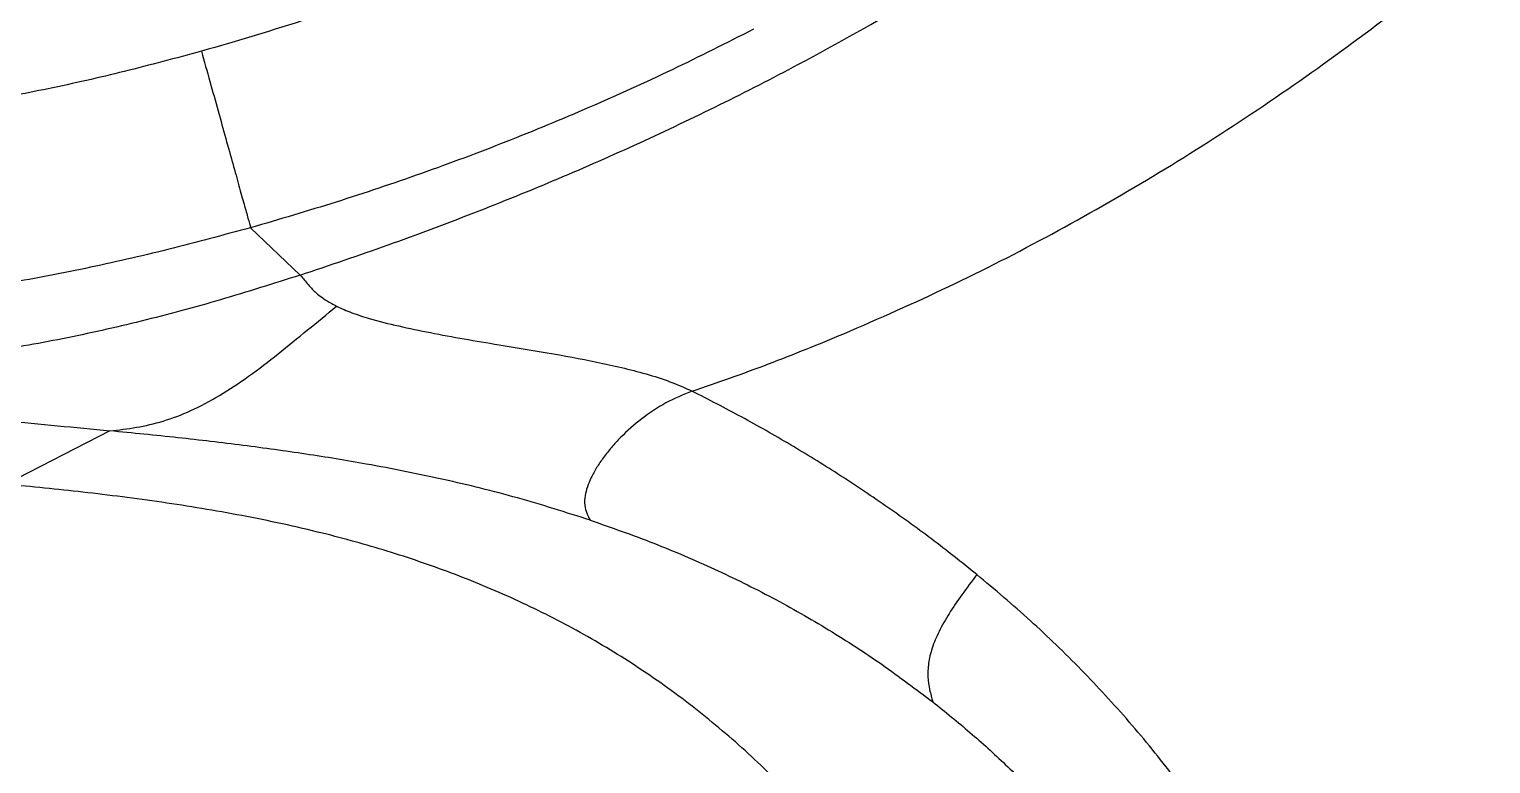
# Model space of a CAD drawing. Extents: x 400 to 501, y 484 to 634.
# Drawn here: x 456.47 to 468.12, y 528.93 to 534.79 of the extents above; entities that cross this region are included whole.
import ezdxf

# ---------------------------------------------------------------- set-up
doc = ezdxf.new("R2010")
doc.units = 0
doc.header["$MEASUREMENT"] = 0
doc.layers.add('DIM', color=3, linetype='Continuous')
doc.layers.add('GEOMETRY', color=3, linetype='Continuous', lineweight=25)

# ---------------------------------------------------------------- blocks, each defined once
blk = doc.blocks.new('2026 GRANDEE')
at = {"layer": 'GEOMETRY', "ltscale": 16}
for p, q in [((7.807, -63.636), (8.201, -64.014)), ((6.685, -65.255), (5.858, -65.681))]:
    blk.add_line(p, q, dxfattribs=at)
for points, knots in [([(8.201, -64.014), (8.436, -63.935), (8.899, -63.779), (9.585, -63.522), (10.255, -63.251), (10.909, -62.963), (11.549, -62.659), (12.281, -62.284), (13.098, -61.824), (13.992, -61.264), (14.86, -60.66), (15.701, -60.013), (16.511, -59.325), (17.289, -58.597), (18.03, -57.832), (18.734, -57.033), (19.396, -56.203), (20.015, -55.345), (20.594, -54.462), (20.943, -53.852), (21.117, -53.547)], [0, 0, 0, 0, 0.044075, 0.087271, 0.129759, 0.171708, 0.213283, 0.254623, 0.316435, 0.378246, 0.44021, 0.502378, 0.56473, 0.627196, 0.68968, 0.752083, 0.814322, 0.876359, 0.938213, 1, 1, 1, 1]), ([(12.538, -64.481), (12.818, -64.359), (13.379, -64.113), (14.199, -63.692), (15.004, -63.233), (15.791, -62.734), (16.557, -62.198), (17.302, -61.626), (18.023, -61.02), (18.717, -60.383), (19.383, -59.715), (20.019, -59.019), (20.623, -58.297), (21.193, -57.551), (21.728, -56.784), (22.224, -55.996), (22.684, -55.191), (22.957, -54.639), (23.093, -54.364)], [0, 0, 0, 0, 0.061479, 0.123241, 0.185308, 0.247668, 0.310292, 0.37313, 0.436127, 0.499219, 0.562342, 0.625431, 0.68842, 0.751246, 0.813858, 0.876203, 0.938254, 1, 1, 1, 1]), ([(10.773, -60.954), (10.5, -61.083), (9.956, -61.34), (9.119, -61.677), (8.273, -61.979), (7.701, -62.147), (7.415, -62.23)], [0, 0, 0, 0, 0.2517437, 0.5023743, 0.7518144, 1, 1, 1, 1]), ([(11.817, -62.055), (11.601, -62.164), (11.17, -62.382), (10.51, -62.68), (9.844, -62.956), (9.171, -63.207), (8.492, -63.436), (8.035, -63.57), (7.807, -63.636)], [0, 0, 0, 0, 0.1680297, 0.3355729, 0.5025847, 0.6690218, 0.834842, 1, 1, 1, 1]), ([(7.415, -62.23), (7.21, -62.285), (6.805, -62.394), (6.2, -62.531), (5.611, -62.642), (5.041, -62.722), (4.489, -62.768), (3.947, -62.781), (3.402, -62.767), (3.034, -62.749), (2.847, -62.74)], [0, 0, 0, 0, 0.13756, 0.272263, 0.402496, 0.526833, 0.645656, 0.761457, 0.87844, 1, 1, 1, 1]), ([(7.415, -62.23), (7.437, -62.311), (7.482, -62.472), (7.548, -62.707), (7.609, -62.928), (7.666, -63.13), (7.715, -63.307), (7.756, -63.454), (7.788, -63.569), (7.8, -63.614), (7.807, -63.636)], [0, 0, 0, 0, 0.125004, 0.250004, 0.375001, 0.5, 0.624999, 0.749996, 0.874996, 1, 1, 1, 1]), ([(7.807, -63.636), (7.587, -63.695), (7.151, -63.814), (6.494, -63.963), (5.843, -64.088), (5.2, -64.181), (4.569, -64.237), (3.955, -64.256), (3.36, -64.243), (2.971, -64.225), (2.78, -64.216)], [0, 0, 0, 0, 0.134135, 0.266564, 0.397072, 0.524866, 0.649494, 0.770387, 0.88732, 1, 1, 1, 1]), ([(8.201, -64.014), (7.991, -64.081), (7.572, -64.214), (6.939, -64.384), (6.314, -64.525), (5.697, -64.633), (5.091, -64.702), (4.495, -64.735), (3.905, -64.735), (3.512, -64.723), (3.316, -64.717)], [0, 0, 0, 0, 0.133917, 0.266045, 0.395239, 0.520941, 0.643274, 0.763079, 0.881641, 1, 1, 1, 1]), ([(8.201, -64.014), (8.21, -64.023), (8.226, -64.041), (8.255, -64.078), (8.287, -64.114), (8.321, -64.149), (8.362, -64.183), (8.417, -64.222), (8.466, -64.248), (8.492, -64.262)], [0, 0, 0, 0, 0.176007, 0.345313, 0.494389, 0.602145, 0.716994, 0.848082, 1, 1, 1, 1]), ([(6.685, -65.255), (6.755, -65.247), (6.894, -65.231), (7.108, -65.183), (7.331, -65.099), (7.56, -64.977), (7.792, -64.822), (8.027, -64.643), (8.259, -64.452), (8.415, -64.325), (8.492, -64.262)], [0, 0, 0, 0, 0.12434, 0.247101, 0.369509, 0.493147, 0.61886, 0.746207, 0.873761, 1, 1, 1, 1]), ([(3.316, -64.717), (3.332, -64.733), (3.365, -64.764), (3.419, -64.806), (3.484, -64.844), (3.558, -64.876), (3.646, -64.904), (3.741, -64.928), (3.837, -64.949), (3.943, -64.968), (4.098, -64.993), (4.307, -65.021), (4.62, -65.057), (4.991, -65.095), (5.419, -65.135), (5.845, -65.175), (6.267, -65.214), (6.546, -65.241), (6.685, -65.255)], [0, 0, 0, 0, 0.060859, 0.123014, 0.164692, 0.206406, 0.247598, 0.277906, 0.307967, 0.338258, 0.369388, 0.433578, 0.496839, 0.598475, 0.699434, 0.801341, 0.90071, 1, 1, 1, 1]), ([(11.328, -64.939), (11.257, -64.968), (11.114, -65.026), (10.923, -65.155), (10.781, -65.28), (10.683, -65.386), (10.619, -65.467), (10.564, -65.549), (10.52, -65.629), (10.489, -65.704), (10.47, -65.781), (10.468, -65.852), (10.485, -65.913), (10.505, -65.949), (10.515, -65.967)], [0, 0, 0, 0, 0.122324, 0.244882, 0.365047, 0.424248, 0.483034, 0.541756, 0.600952, 0.66132, 0.723658, 0.810753, 0.902939, 1, 1, 1, 1]), ([(10.515, -65.967), (10.323, -65.906), (9.939, -65.784), (9.341, -65.638), (8.777, -65.525), (8.243, -65.438), (7.742, -65.369), (7.221, -65.308), (6.866, -65.273), (6.685, -65.255)], [0, 0, 0, 0, 0.158289, 0.315705, 0.476482, 0.60097, 0.728993, 0.862106, 1, 1, 1, 1]), ([(14.117, -71.186), (14.023, -71.009), (13.833, -70.649), (13.533, -70.105), (13.203, -69.555), (12.86, -69.048), (12.504, -68.589), (12.145, -68.181), (11.753, -67.798), (11.331, -67.443), (10.881, -67.123), (10.408, -66.839), (9.916, -66.593), (9.412, -66.384), (8.9, -66.21), (8.342, -66.056), (7.742, -65.926), (7.103, -65.821), (6.476, -65.742), (6.062, -65.701), (5.858, -65.681)], [0, 0, 0, 0, 0.05688, 0.115933, 0.176874, 0.239419, 0.290399, 0.342021, 0.394095, 0.44644, 0.498882, 0.551249, 0.603411, 0.655234, 0.706589, 0.757393, 0.820016, 0.88144, 0.941631, 1, 1, 1, 1]), ([(10.515, -65.967), (10.686, -66.026), (11.023, -66.145), (11.507, -66.353), (11.973, -66.582), (12.418, -66.837), (12.846, -67.113), (13.113, -67.315), (13.246, -67.415)], [0, 0, 0, 0, 0.169346, 0.335956, 0.500723, 0.667844, 0.83415, 1, 1, 1, 1]), ([(13.597, -66.4), (13.557, -66.454), (13.48, -66.556), (13.376, -66.708), (13.293, -66.853), (13.237, -66.989), (13.208, -67.112), (13.205, -67.222), (13.22, -67.321), (13.237, -67.383), (13.246, -67.415)], [0, 0, 0, 0, 0.137747, 0.26356, 0.380239, 0.49301, 0.607945, 0.72968, 0.860322, 1, 1, 1, 1]), ([(16.354, -69.995), (16.265, -69.823), (16.087, -69.479), (15.81, -68.971), (15.507, -68.48), (15.176, -68.012), (14.817, -67.571), (14.433, -67.155), (14.028, -66.763), (13.741, -66.521), (13.597, -66.4)], [0, 0, 0, 0, 0.124143, 0.248825, 0.373865, 0.498775, 0.62378, 0.748919, 0.874351, 1, 1, 1, 1]), ([(13.246, -67.415), (13.346, -67.495), (13.545, -67.656), (13.828, -67.913), (14.101, -68.186), (14.362, -68.479), (14.61, -68.795), (14.844, -69.13), (15.065, -69.48), (15.275, -69.836), (15.477, -70.196), (15.609, -70.437), (15.676, -70.558)], [0, 0, 0, 0, 0.10004, 0.200352, 0.300679, 0.401011, 0.501203, 0.601343, 0.701469, 0.801593, 0.900691, 1, 1, 1, 1])]:
    blk.add_open_spline(points, degree=3, knots=knots, dxfattribs=at)
at = {"layer": 'GEOMETRY'}
for points, knots in [([(8.492, -64.262), (8.531, -64.28), (8.612, -64.316), (8.78, -64.369), (8.99, -64.422), (9.244, -64.474), (9.511, -64.523), (9.822, -64.575), (10.176, -64.633), (10.502, -64.692), (10.765, -64.75), (10.96, -64.8), (11.152, -64.86), (11.27, -64.913), (11.328, -64.939)], [0, 0, 0, 0, 0.051229, 0.10426, 0.188375, 0.276232, 0.368107, 0.462916, 0.593215, 0.727952, 0.795897, 0.864336, 0.932786, 1, 1, 1, 1]), ([(11.328, -64.939), (11.532, -64.869), (11.938, -64.727), (12.338, -64.563), (12.538, -64.481)], [0, 0, 0, 0, 0.499627, 1, 1, 1, 1]), ([(13.597, -66.4), (13.478, -66.305), (13.238, -66.114), (12.868, -65.848), (12.492, -65.597), (12.111, -65.363), (11.725, -65.143), (11.46, -65.007), (11.328, -64.939)], [0, 0, 0, 0, 0.170792, 0.340468, 0.508572, 0.672353, 0.837409, 1, 1, 1, 1])]:
    blk.add_open_spline(points, degree=3, knots=knots, dxfattribs=at)

msp = doc.modelspace()

# ---------------------------------------------------------------- block references
at = {"layer": 'DIM'}
msp.add_blockref('2026 GRANDEE', (450.425, 596.84), dxfattribs=at)

doc.saveas('drawing.dxf')
